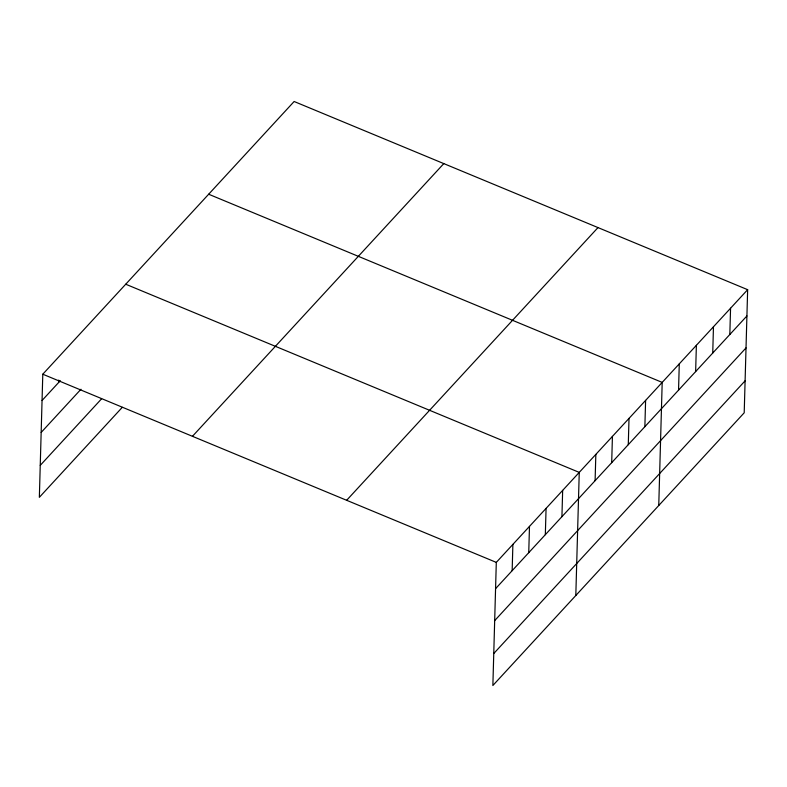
<?xml version="1.0" encoding="UTF-8"?>
<svg xmlns="http://www.w3.org/2000/svg" width="787" height="787" viewBox="0 0 787 787"><rect width="100%" height="100%" fill="white"/><g stroke="black" fill="none" stroke-linecap="round" stroke-linejoin="round"><path stroke-width="1.18" d="M747.65 289.685L496.302 562.39L492.869 685.497L744.207 412.791L747.65 289.685L294.131 101.503L42.793 374.209L39.35 497.315L122.29 407.322M58.641 382.482L58.71 380.101M512.16 570.664L512.888 544.388M528.746 552.661L529.484 526.395M545.332 534.668L546.07 508.392M561.928 516.666L562.656 490.399M575.809 595.503L579.252 472.397L125.733 284.225M595.1 480.67L595.838 454.404M611.696 462.667L612.424 436.401M628.282 444.675L629.01 418.399M644.868 426.672L645.606 400.406M658.758 505.51L662.192 382.403L208.673 194.232M678.551 390.136L679.279 363.86M695.639 371.592L696.377 345.316M712.737 353.048L713.465 326.772M729.824 334.505L730.562 308.229M42.055 400.485L60.304 380.692M41.16 432.437L80.972 389.24M40.245 465.363L101.621 398.763M192.451 436.313L443.799 163.607M346.644 500.296L597.992 227.591M495.574 588.666L746.912 315.961M494.679 620.618L746.027 347.913M493.754 653.535L745.102 380.829M42.793 374.209L496.302 562.39"/></g></svg>
